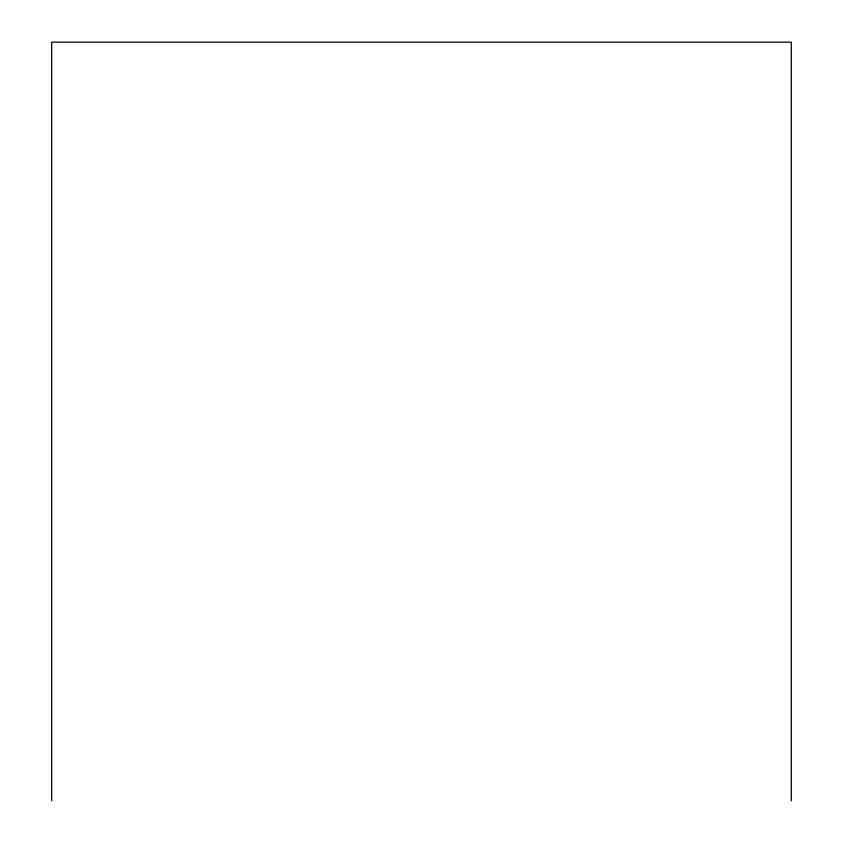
<?xml version="1.0" encoding="UTF-8"?>
<svg xmlns="http://www.w3.org/2000/svg" width="843" height="843" viewBox="0 0 843 843"><rect width="100%" height="100%" fill="white"/><g stroke="black" fill="none" stroke-linecap="round" stroke-linejoin="round"><path stroke-width="1.26" d="M791.303 800.85L791.303 42.15L51.697 42.15L51.697 800.85"/></g></svg>
